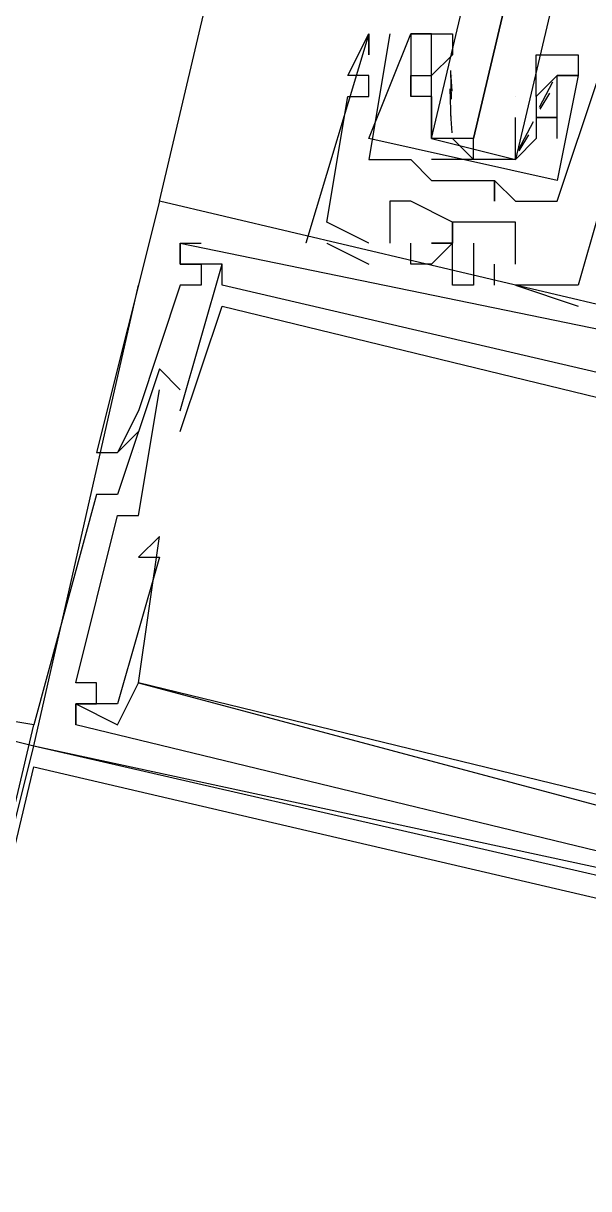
# Model space of a CAD drawing. Header units: feet. Extents: x -84 to 198, y -22 to 181.
# Drawn here: x 102.913 to 103.273, y 25.229 to 25.971 of the extents above; entities that cross this region are included whole.
import ezdxf

# ---------------------------------------------------------------- set-up
doc = ezdxf.new("R2010")
doc.units = ezdxf.units.FT
doc.layers.add('A-LINEA', color=7, linetype='CONTINUOUS')

msp = doc.modelspace()

# ---------------------------------------------------------------- linework, layer by layer
at = {"layer": 'A-LINEA'}
for p, q in [((103, 25.8578), (104.7067, 33.0711)), ((103.1333, 25.9644), (103.1333, 25.9644)), ((103.1333, 25.9644), (103.1333, 25.9644)), ((103.1333, 25.9644), (103.1333, 25.9644)), ((103.1333, 25.9644), (103.1333, 25.9644)), ((103.1333, 25.9644), (103.1333, 25.9644)), ((103.1333, 25.9644), (103.1333, 25.9644)), ((103.1467, 25.9644), (103.1467, 25.9644)), ((103.1467, 25.9644), (103.1467, 25.9644)), ((103.16, 25.9644), (103.16, 25.9644)), ((103.16, 25.9644), (103.16, 25.9644)), ((103.16, 25.9644), (103.16, 25.9644)), ((103.16, 25.9644), (103.16, 25.9644)), ((103.1733, 25.9644), (103.1733, 25.9644)), ((103.1733, 25.9644), (103.1733, 25.9644)), ((103.1333, 25.9511), (103.1333, 25.9511)), ((103.1333, 25.9511), (103.1333, 25.9511)), ((103.1333, 25.9511), (103.1333, 25.9511)), ((103.16, 25.9511), (103.16, 25.9511)), ((103.16, 25.9511), (103.16, 25.9511)), ((103.1733, 25.9511), (103.1733, 25.9511)), ((103.1867, 25.9511), (103.1733, 25.9378)), ((103.1733, 25.9511), (103.1733, 25.9511)), ((103.1867, 25.9511), (103.1867, 25.9511)), ((103.1867, 25.9511), (103.1867, 25.9511)), ((103.1859, 25.9227), (103.1856, 25.941)), ((103.12, 25.9378), (103.12, 25.9378)), ((103.12, 25.9378), (103.12, 25.9378)), ((103.12, 25.9378), (103.12, 25.9378)), ((103.1333, 25.9378), (103.1333, 25.9378)), ((103.1333, 25.9378), (103.1333, 25.9378)), ((103.1333, 25.9378), (103.1333, 25.9378)), ((103.16, 25.9378), (103.16, 25.9378)), ((103.16, 25.9378), (103.16, 25.9378)), ((103.1733, 25.9378), (103.1733, 25.9378)), ((103.1733, 25.9378), (103.1733, 25.9378)), ((103.1865, 25.928), (103.1855, 25.9399)), ((103.1867, 25.9378), (103.1867, 25.9378)), ((103.24, 25.9378), (103.24, 25.9378)), ((103.24, 25.9244), (103.24, 25.9378)), ((103.24, 25.9378), (103.24, 25.9378)), ((103.2503, 25.9337), (103.2418, 25.9174)), ((103.2667, 25.9378), (103.2533, 25.9378)), ((103.2533, 25.9378), (103.2533, 25.9378)), ((103.2533, 25.9378), (103.2533, 25.9378)), ((103.2667, 25.9378), (103.2533, 25.9378)), ((103.2533, 25.9378), (103.2533, 25.9378)), ((103.2533, 25.9378), (103.2533, 25.9378)), ((103.2667, 25.9378), (103.2667, 25.9378)), ((103.2667, 25.9378), (103.2667, 25.9378)), ((103.2667, 25.9378), (103.2667, 25.9378)), ((103.2667, 25.9378), (103.2667, 25.9378)), ((103.1858, 25.9089), (103.1852, 25.9293)), ((103.2485, 25.9267), (103.2423, 25.9165)), ((103.12, 25.9244), (103.12, 25.9244)), ((103.12, 25.9244), (103.12, 25.9244)), ((103.12, 25.9244), (103.12, 25.9244)), ((103.1333, 25.9244), (103.1333, 25.9244)), ((103.1333, 25.9244), (103.1333, 25.9244)), ((103.1333, 25.9244), (103.1333, 25.9244)), ((103.16, 25.9244), (103.16, 25.9244)), ((103.16, 25.9244), (103.16, 25.9244)), ((103.16, 25.9244), (103.16, 25.9244)), ((103.16, 25.9244), (103.16, 25.9244)), ((103.1733, 25.9244), (103.1733, 25.9244)), ((103.1733, 25.9244), (103.1733, 25.9244)), ((103.2267, 25.9244), (103.2267, 25.9244)), ((103.24, 25.9244), (103.24, 25.9244)), ((103.24, 25.9244), (103.24, 25.9244)), ((103.1733, 25.9111), (103.1733, 25.9111)), ((103.1865, 25.9013), (103.1855, 25.9132)), ((103.24, 25.9111), (103.24, 25.9111)), ((103.24, 25.9111), (103.24, 25.9111)), ((103.24, 25.9111), (103.24, 25.9111)), ((103.24, 25.9111), (103.24, 25.9111)), ((103.24, 25.9111), (103.24, 25.9111)), ((103.24, 25.9111), (103.24, 25.9111)), ((103.2533, 25.9111), (103.2533, 25.9111)), ((103.2533, 25.9111), (103.2533, 25.9111)), ((103.238, 25.9083), (103.2284, 25.8903)), ((103.1333, 25.8978), (103.1333, 25.8978)), ((103.1333, 25.8978), (103.1333, 25.8978)), ((103.1867, 25.8978), (103.2, 25.8844)), ((103.2267, 25.8978), (103.2267, 25.8978)), ((103.2351, 25.9), (103.2289, 25.8898)), ((103.24, 25.8978), (103.24, 25.8978)), ((103.24, 25.8978), (103.24, 25.8978)), ((103.24, 25.8978), (103.24, 25.8978)), ((103.24, 25.8978), (103.24, 25.8978)), ((103.2533, 25.8978), (103.2533, 25.8978)), ((103.2533, 25.8978), (103.2533, 25.8978)), ((103.1333, 25.8844), (103.1333, 25.8844)), ((103.1333, 25.8844), (103.1333, 25.8844)), ((103.1467, 25.8844), (103.1467, 25.8844)), ((103.1467, 25.8844), (103.1467, 25.8844)), ((103.16, 25.8844), (103.16, 25.8844)), ((103.16, 25.8844), (103.16, 25.8844)), ((103.2133, 25.8844), (103.1733, 25.8844)), ((103.1733, 25.8711), (103.1733, 25.8711)), ((103.1733, 25.8711), (103.1733, 25.8711)), ((103.2133, 25.8711), (103.2133, 25.8711)), ((103.2133, 25.8711), (103.2133, 25.8711)), ((103.2133, 25.8711), (103.2133, 25.8711)), ((103.2133, 25.8711), (103.2133, 25.8711)), ((103.68, 25.6978), (103, 25.8578)), ((103, 25.8578), (103, 25.8578)), ((103.68, 25.6978), (103, 25.8578)), ((103, 25.8578), (103, 25.8578)), ((103.68, 25.6978), (103, 25.8578)), ((103, 25.8578), (103, 25.8578)), ((103.1467, 25.8578), (103.1467, 25.8578)), ((103.1467, 25.8578), (103.1467, 25.8578)), ((103.1467, 25.8578), (103.1467, 25.8578)), ((103.16, 25.8578), (103.16, 25.8578)), ((103.16, 25.8578), (103.16, 25.8578)), ((103.16, 25.8578), (103.16, 25.8578)), ((103.2133, 25.8578), (103.2133, 25.8578)), ((103.2133, 25.8578), (103.2133, 25.8578)), ((103.2267, 25.8578), (103.2267, 25.8578)), ((103.2267, 25.8578), (103.2267, 25.8578)), ((103.24, 25.8578), (103.24, 25.8578)), ((103.24, 25.8578), (103.24, 25.8578)), ((103.2533, 25.8578), (103.2533, 25.8578)), ((103.2533, 25.8578), (103.2533, 25.8578)), ((103, 25.8444), (103, 25.8444)), ((103, 25.8444), (103, 25.8444)), ((103, 25.8444), (103, 25.8444)), ((103.1067, 25.8444), (103.1067, 25.8444)), ((103.1067, 25.8444), (103.1067, 25.8444)), ((103.1067, 25.8444), (103.1067, 25.8444)), ((103.1867, 25.8444), (103.1867, 25.8444)), ((103.1867, 25.8444), (103.1867, 25.8444)), ((103.1867, 25.8444), (103.1867, 25.8444)), ((103.2133, 25.8444), (103.2133, 25.8444)), ((103.2133, 25.8444), (103.2133, 25.8444)), ((103.2133, 25.8444), (103.2133, 25.8444)), ((103.2267, 25.8444), (103.2267, 25.8444)), ((103.2267, 25.8444), (103.2267, 25.8444)), ((103.2267, 25.8444), (103.2267, 25.8444)), ((103.0133, 25.8311), (103.0133, 25.8311)), ((103.0133, 25.8311), (103.0133, 25.8311)), ((103.0133, 25.8311), (103.4667, 25.7378)), ((103.0133, 25.8311), (103.0133, 25.8311)), ((103.0133, 25.8311), (103.0133, 25.8311)), ((103.0133, 25.8311), (103.4667, 25.7378)), ((103.0133, 25.8311), (103.0133, 25.8311)), ((103.0133, 25.8311), (103.0133, 25.8311)), ((103.0133, 25.8311), (103.4667, 25.7378)), ((103.0267, 25.8311), (103.0267, 25.8311)), ((103.0267, 25.8311), (103.0267, 25.8311)), ((103.0267, 25.8311), (103.0267, 25.8311)), ((103.0933, 25.8311), (103.0933, 25.8311)), ((103.0933, 25.8311), (103.0933, 25.8311)), ((103.0933, 25.8311), (103.0933, 25.8311)), ((103.1067, 25.8311), (103.1067, 25.8311)), ((103.1067, 25.8311), (103.1067, 25.8311)), ((103.1067, 25.8311), (103.1067, 25.8311)), ((103.1333, 25.8311), (103.1333, 25.8311)), ((103.1333, 25.8311), (103.1333, 25.8311)), ((103.1333, 25.8311), (103.1333, 25.8311)), ((103.1333, 25.8311), (103.1333, 25.8311)), ((103.1333, 25.8311), (103.1333, 25.8311)), ((103.1333, 25.8311), (103.1333, 25.8311)), ((103.1467, 25.8311), (103.1467, 25.8311)), ((103.1467, 25.8311), (103.1467, 25.8311)), ((103.1467, 25.8311), (103.1467, 25.8311)), ((103.1467, 25.8311), (103.1467, 25.8311)), ((103.1467, 25.8311), (103.1467, 25.8311)), ((103.1467, 25.8311), (103.1467, 25.8311)), ((103.1467, 25.8311), (103.1467, 25.8311)), ((103.1467, 25.8311), (103.1467, 25.8311)), ((103.1467, 25.8311), (103.1467, 25.8311)), ((103.16, 25.8311), (103.16, 25.8311)), ((103.16, 25.8311), (103.16, 25.8311)), ((103.16, 25.8311), (103.16, 25.8311)), ((103.1867, 25.8311), (103.1867, 25.8311)), ((103.1867, 25.8311), (103.1867, 25.8311)), ((103.1867, 25.8311), (103.1867, 25.8311)), ((103.2, 25.8311), (103.2, 25.8311)), ((103.2, 25.8311), (103.2, 25.8311)), ((103.2, 25.8311), (103.2, 25.8311)), ((103.0133, 25.8178), (103.0133, 25.8178)), ((103.0133, 25.8178), (103.0133, 25.8178)), ((103.0133, 25.8178), (103.0133, 25.8178)), ((103.0133, 25.8178), (103.0133, 25.8178)), ((103.0133, 25.8178), (103.0133, 25.8178)), ((103.0133, 25.8178), (103.0133, 25.8178)), ((103.0133, 25.8178), (103.0133, 25.8178)), ((103.0133, 25.8178), (103.0133, 25.8178)), ((103.0133, 25.8178), (103.0133, 25.8178)), ((103.0267, 25.8178), (103.0267, 25.8178)), ((103.0267, 25.8178), (103.0267, 25.8178)), ((103.0267, 25.8178), (103.0267, 25.8178)), ((103.04, 25.8178), (103.04, 25.8178)), ((103.04, 25.8178), (103.04, 25.8178)), ((103.04, 25.8178), (103.04, 25.8178)), ((103.04, 25.8178), (103.04, 25.8178)), ((103.04, 25.8178), (103.04, 25.8178)), ((103.04, 25.8178), (103.04, 25.8178)), ((103.1333, 25.8178), (103.1333, 25.8178)), ((103.1333, 25.8178), (103.1333, 25.8178)), ((103.1333, 25.8178), (103.1333, 25.8178)), ((103.16, 25.8178), (103.16, 25.8178)), ((103.16, 25.8178), (103.16, 25.8178)), ((103.16, 25.8178), (103.16, 25.8178)), ((103.1733, 25.8178), (103.1733, 25.8178)), ((103.1733, 25.8178), (103.1733, 25.8178)), ((103.1733, 25.8178), (103.1733, 25.8178)), ((103.1867, 25.8178), (103.1867, 25.8178)), ((103.1867, 25.8178), (103.1867, 25.8178)), ((103.1867, 25.8178), (103.1867, 25.8178)), ((103.2133, 25.8178), (103.2133, 25.8178)), ((103.2133, 25.8178), (103.2133, 25.8178)), ((103.2133, 25.8178), (103.2133, 25.8178)), ((103.2267, 25.8178), (103.2267, 25.8178)), ((103.2267, 25.8178), (103.2267, 25.8178)), ((103.2267, 25.8178), (103.2267, 25.8178)), ((102.92, 25.5111), (102.9867, 25.8044)), ((103.0133, 25.8044), (103.0133, 25.8044)), ((103.0133, 25.8044), (103.0133, 25.8044)), ((103.0133, 25.8044), (103.0133, 25.8044)), ((103.0267, 25.8044), (103.0267, 25.8044)), ((103.0267, 25.8044), (103.0267, 25.8044)), ((103.0267, 25.8044), (103.0267, 25.8044)), ((103.04, 25.8044), (103.04, 25.8044)), ((103.04, 25.8044), (103.04, 25.8044)), ((103.04, 25.8044), (103.04, 25.8044)), ((103.1867, 25.8044), (103.1867, 25.8044)), ((103.1867, 25.8044), (103.1867, 25.8044)), ((103.1867, 25.8044), (103.1867, 25.8044)), ((103.2, 25.8044), (103.2, 25.8044)), ((103.2, 25.8044), (103.2, 25.8044)), ((103.2, 25.8044), (103.2, 25.8044)), ((103.2133, 25.8044), (103.2133, 25.8044)), ((103.2133, 25.8044), (103.2133, 25.8044)), ((103.2133, 25.8044), (103.2133, 25.8044)), ((103.2267, 25.8044), (103.2267, 25.8044)), ((103.2267, 25.8044), (103.2267, 25.8044)), ((103.2267, 25.8044), (103.2267, 25.8044)), ((103.2267, 25.8044), (103.2267, 25.8044)), ((103.2267, 25.8044), (103.2267, 25.8044)), ((103.2267, 25.8044), (103.2267, 25.8044)), ((103.2667, 25.8044), (103.2667, 25.8044)), ((103.2667, 25.8044), (103.2667, 25.8044)), ((103.2667, 25.8044), (103.2667, 25.8044)), ((103.2667, 25.8044), (103.2667, 25.8044)), ((103.2667, 25.8044), (103.2667, 25.8044)), ((103.2667, 25.8044), (103.2667, 25.8044)), ((103.04, 25.7911), (103.04, 25.7911)), ((103.04, 25.7911), (103.04, 25.7911)), ((103.04, 25.7911), (103.04, 25.7911)), ((103.2667, 25.7911), (103.2667, 25.7911)), ((103.2667, 25.7911), (103.2667, 25.7911)), ((103.2667, 25.7911), (103.2667, 25.7911)), ((103.0133, 25.7378), (103, 25.7511)), ((103, 25.7511), (103, 25.7511)), ((103.0133, 25.7378), (103, 25.7511)), ((103, 25.7511), (103, 25.7511)), ((103.0133, 25.7378), (103, 25.7511)), ((103, 25.7511), (103, 25.7511)), ((103, 25.7378), (103, 25.7378)), ((103, 25.7378), (103, 25.7378)), ((103, 25.7378), (103, 25.7378)), ((103, 25.7378), (103, 25.7378)), ((103, 25.7378), (103, 25.7378)), ((103, 25.7378), (103, 25.7378)), ((103.0133, 25.7378), (103.0133, 25.7378)), ((103.0133, 25.7378), (103.0133, 25.7378)), ((103.0133, 25.7378), (103.0133, 25.7378)), ((102.9867, 25.7244), (102.9867, 25.7244)), ((102.9867, 25.7244), (102.9867, 25.7244)), ((102.9867, 25.7244), (102.9867, 25.7244)), ((103.0133, 25.7244), (103.0133, 25.7244)), ((103.0133, 25.7244), (103.0133, 25.7244)), ((103.0133, 25.7244), (103.0133, 25.7244)), ((102.9867, 25.7111), (102.9867, 25.7111)), ((102.9867, 25.7111), (102.9867, 25.7111)), ((102.9867, 25.7111), (102.9867, 25.7111)), ((103.0133, 25.7111), (103.0133, 25.7111)), ((103.0133, 25.7111), (103.0133, 25.7111)), ((103.0133, 25.7111), (103.0133, 25.7111)), ((102.96, 25.6978), (102.96, 25.6978)), ((102.96, 25.6978), (102.96, 25.6978)), ((102.96, 25.6978), (102.96, 25.6978)), ((102.9733, 25.6978), (102.9733, 25.6978)), ((102.9733, 25.6978), (102.9733, 25.6978)), ((102.9733, 25.6978), (102.9733, 25.6978)), ((102.9733, 25.6978), (102.9733, 25.6978)), ((102.9733, 25.6978), (102.9733, 25.6978)), ((102.9733, 25.6978), (102.9733, 25.6978)), ((102.9867, 25.6978), (102.9867, 25.6978)), ((102.9867, 25.6978), (102.9867, 25.6978)), ((102.9867, 25.6978), (102.9867, 25.6978)), ((102.9867, 25.6978), (102.9867, 25.6978)), ((102.9867, 25.6978), (102.9867, 25.6978)), ((102.9867, 25.6978), (102.9867, 25.6978)), ((102.96, 25.6711), (102.96, 25.6711)), ((102.96, 25.6711), (102.96, 25.6711)), ((102.96, 25.6711), (102.96, 25.6711)), ((102.9733, 25.6711), (102.9733, 25.6711)), ((102.9733, 25.6711), (102.9733, 25.6711)), ((102.9733, 25.6711), (102.9733, 25.6711)), ((102.9733, 25.6578), (102.9733, 25.6578)), ((102.9733, 25.6578), (102.9733, 25.6578)), ((102.9733, 25.6578), (102.9733, 25.6578)), ((102.9867, 25.6578), (102.9867, 25.6578)), ((102.9867, 25.6578), (102.9867, 25.6578)), ((102.9867, 25.6578), (102.9867, 25.6578)), ((102.3733, 25.6444), (102.92, 25.5111)), ((102.3733, 25.6444), (102.92, 25.5111)), ((103, 25.6444), (103, 25.6444)), ((103, 25.6444), (103, 25.6444)), ((103, 25.6444), (103, 25.6444)), ((102.9867, 25.6311), (102.9867, 25.6311)), ((102.9867, 25.6311), (102.9867, 25.6311)), ((102.9867, 25.6311), (102.9867, 25.6311)), ((102.9867, 25.6311), (102.9867, 25.6311)), ((102.9867, 25.6311), (102.9867, 25.6311)), ((102.9867, 25.6311), (102.9867, 25.6311)), ((103, 25.6311), (103, 25.6311)), ((103, 25.6311), (103, 25.6311)), ((103, 25.6311), (103, 25.6311)), ((102.9467, 25.5511), (102.9467, 25.5511)), ((102.9467, 25.5511), (102.9467, 25.5511)), ((102.9467, 25.5511), (102.9467, 25.5511)), ((102.96, 25.5511), (102.96, 25.5511)), ((102.96, 25.5511), (102.96, 25.5511)), ((102.96, 25.5511), (102.96, 25.5511)), ((102.9867, 25.5511), (102.9867, 25.5511)), ((102.9867, 25.5511), (102.9867, 25.5511)), ((102.9867, 25.5511), (102.9867, 25.5511)), ((102.9867, 25.5511), (102.9867, 25.5511)), ((102.9867, 25.5511), (102.9867, 25.5511)), ((102.9867, 25.5511), (102.9867, 25.5511)), ((102.9467, 25.5378), (102.9467, 25.5378)), ((102.9467, 25.5378), (102.9467, 25.5378)), ((102.9467, 25.5378), (102.9467, 25.5378)), ((102.9467, 25.5378), (102.9467, 25.5378)), ((102.9467, 25.5378), (102.9467, 25.5378)), ((102.9467, 25.5378), (102.9467, 25.5378)), ((102.9467, 25.5378), (102.9467, 25.5378)), ((102.9467, 25.5378), (102.9467, 25.5378)), ((102.9467, 25.5378), (102.9467, 25.5378)), ((102.96, 25.5378), (102.96, 25.5378)), ((102.96, 25.5378), (102.96, 25.5378)), ((102.96, 25.5378), (102.96, 25.5378)), ((102.9733, 25.5378), (102.9733, 25.5378)), ((102.9733, 25.5378), (102.9733, 25.5378)), ((102.9733, 25.5378), (102.9733, 25.5378)), ((102.92, 25.5244), (102.92, 25.5244)), ((102.92, 25.5244), (102.92, 25.5244)), ((102.92, 25.5244), (102.92, 25.5244)), ((102.92, 25.5244), (102.92, 25.5244)), ((102.92, 25.5244), (102.92, 25.5244)), ((102.92, 25.5244), (102.92, 25.5244)), ((102.9467, 25.5244), (102.9467, 25.5244)), ((102.9467, 25.5244), (102.9467, 25.5244)), ((102.9467, 25.5244), (102.9467, 25.5244)), ((102.9467, 25.5244), (102.9467, 25.5244)), ((102.9467, 25.5244), (102.9467, 25.5244)), ((102.9467, 25.5244), (102.9467, 25.5244)), ((102.9733, 25.5244), (102.9733, 25.5244)), ((102.9733, 25.5244), (102.9733, 25.5244)), ((102.9733, 25.5244), (102.9733, 25.5244)), ((102.92, 25.5111), (102.92, 25.5111)), ((102.92, 25.5111), (102.92, 25.5111)), ((102.92, 25.5111), (102.92, 25.5111))]:
    msp.add_line(p, q, dxfattribs=at)
for points in [[(103.6267, 27.5778), (103.2267, 25.8844), (103.2133, 25.8844), (103.2, 25.8844), (103.2, 25.8978), (103.6, 27.5911), (103.2, 25.8978), (103.1867, 25.8978), (103.1733, 25.8978), (103.5733, 27.5911)], [(103.1333, 25.8311), (103.1067, 25.8444), (103.12, 25.9244), (103.1333, 25.9244), (103.1333, 25.9378), (103.12, 25.9378), (103.1333, 25.9644), (103.1333, 25.9511), (103.1333, 25.9644), (103.0933, 25.8311)], [(103.1333, 25.8311), (103.1067, 25.8444), (103.12, 25.9244), (103.1333, 25.9244), (103.1333, 25.9378), (103.12, 25.9378), (103.1333, 25.9644), (103.1333, 25.9511), (103.1333, 25.9644), (103.0933, 25.8311)], [(103.1333, 25.8311), (103.1067, 25.8444), (103.12, 25.9244), (103.1333, 25.9244), (103.1333, 25.9378), (103.12, 25.9378), (103.1333, 25.9644), (103.1333, 25.9511), (103.1333, 25.9644), (103.0933, 25.8311)], [(103.2533, 25.8711), (103.1333, 25.8978), (103.16, 25.9644), (103.16, 25.9511), (103.16, 25.9244)], [(103.1467, 25.9644), (103.1333, 25.8844), (103.1467, 25.8844), (103.16, 25.8844), (103.1733, 25.8711), (103.2133, 25.8711), (103.2133, 25.8578), (103.2133, 25.8711), (103.2267, 25.8578), (103.24, 25.8578), (103.2533, 25.8578), (103.28, 25.9378)], [(103.2533, 25.8711), (103.1333, 25.8978), (103.16, 25.9644), (103.16, 25.9511), (103.16, 25.9244)], [(103.1467, 25.9644), (103.1333, 25.8844), (103.1467, 25.8844), (103.16, 25.8844), (103.1733, 25.8711), (103.2133, 25.8711), (103.2133, 25.8578), (103.2133, 25.8711), (103.2267, 25.8578), (103.24, 25.8578), (103.2533, 25.8578), (103.28, 25.9378)], [(103.1733, 25.9511), (103.1733, 25.9644), (103.16, 25.9644)], [(103.1733, 25.8978), (103.1733, 25.9244), (103.1733, 25.9511), (103.1733, 25.9644), (103.16, 25.9644), (103.1867, 25.9644), (103.1867, 25.9511)], [(103.1733, 25.9511), (103.1733, 25.9644), (103.16, 25.9644)], [(103.24, 25.9378), (103.24, 25.9511), (103.2667, 25.9511), (103.2667, 25.9378), (103.2533, 25.9378), (103.24, 25.9244), (103.24, 25.9111), (103.24, 25.8978), (103.2267, 25.8844)], [(103.1733, 25.9244), (103.16, 25.9244), (103.16, 25.9378), (103.1733, 25.9378)], [(103.1733, 25.9244), (103.16, 25.9244), (103.16, 25.9378), (103.1733, 25.9378)], [(103.2533, 25.8978), (103.2533, 25.9378), (103.2667, 25.9378), (103.2533, 25.8711)], [(103.2533, 25.8978), (103.2533, 25.9378), (103.2667, 25.9378), (103.2533, 25.8711)], [(103.1733, 25.9244), (103.1733, 25.9111), (103.1733, 25.8978), (103.2267, 25.8844), (103.2267, 25.8978), (103.2267, 25.9111)], [(103.4933, 25.8844), (103.28, 25.9244), (103.2933, 25.9244), (103.28, 25.8978), (103.2933, 25.8978), (103.2667, 25.8044), (103.2267, 25.8044)], [(103.4933, 25.8844), (103.28, 25.9244), (103.2933, 25.9244), (103.28, 25.8978), (103.2933, 25.8978), (103.2667, 25.8044), (103.2267, 25.8044)], [(103.4933, 25.8844), (103.28, 25.9244), (103.2933, 25.9244), (103.28, 25.8978), (103.2933, 25.8978), (103.2667, 25.8044), (103.2267, 25.8044)], [(103.24, 25.9244), (103.24, 25.9111), (103.2533, 25.9111), (103.24, 25.9111)], [(103.24, 25.9244), (103.24, 25.9111), (103.2533, 25.9111), (103.24, 25.9111)], [(103, 25.8578), (102.96, 25.6978), (102.9733, 25.6978)], [(103, 25.8578), (102.96, 25.6978), (102.9733, 25.6978)], [(103, 25.8578), (102.96, 25.6978), (102.9733, 25.6978)], [(103.2267, 25.8178), (103.2267, 25.8444), (103.2133, 25.8444), (103.1867, 25.8444), (103.16, 25.8578), (103.1467, 25.8578), (103.1467, 25.8311)], [(103.2267, 25.8178), (103.2267, 25.8444), (103.2133, 25.8444), (103.1867, 25.8444), (103.16, 25.8578), (103.1467, 25.8578), (103.1467, 25.8311)], [(103.2267, 25.8178), (103.2267, 25.8444), (103.2133, 25.8444), (103.1867, 25.8444), (103.16, 25.8578), (103.1467, 25.8578), (103.1467, 25.8311)], [(103.1867, 25.8444), (103.1867, 25.8311), (103.1733, 25.8311), (103.1867, 25.8311), (103.1867, 25.8444), (103.1867, 25.8311)], [(103.1867, 25.8444), (103.1867, 25.8311), (103.1733, 25.8311), (103.1867, 25.8311), (103.1867, 25.8444), (103.1867, 25.8311)], [(103.1867, 25.8444), (103.1867, 25.8311), (103.1733, 25.8311), (103.1867, 25.8311), (103.1867, 25.8444), (103.1867, 25.8311)], [(103.0133, 25.8311), (103.0133, 25.8178), (103.0267, 25.8178), (103.0267, 25.8044), (103.0133, 25.8044), (102.9867, 25.7244), (102.9733, 25.6978), (102.9867, 25.7111)], [(103.0133, 25.8311), (103.0133, 25.8178), (103.0267, 25.8178), (103.0267, 25.8044), (103.0133, 25.8044), (102.9867, 25.7244), (102.9733, 25.6978), (102.9867, 25.7111)], [(103.0133, 25.8311), (103.0133, 25.8178), (103.0267, 25.8178), (103.0267, 25.8044), (103.0133, 25.8044), (102.9867, 25.7244), (102.9733, 25.6978), (102.9867, 25.7111)], [(103.0133, 25.7244), (103.04, 25.8178), (103.0133, 25.8178), (103.0133, 25.8311), (103.0267, 25.8311)], [(103.0133, 25.7244), (103.04, 25.8178), (103.0133, 25.8178), (103.0133, 25.8311), (103.0267, 25.8311)], [(103.0133, 25.7244), (103.04, 25.8178), (103.0133, 25.8178), (103.0133, 25.8311), (103.0267, 25.8311)], [(103.1067, 25.8311), (103.1067, 25.8311), (103.1333, 25.8178)], [(103.1067, 25.8311), (103.1067, 25.8311), (103.1333, 25.8178)], [(103.1067, 25.8311), (103.1067, 25.8311), (103.1333, 25.8178)], [(103.2, 25.8311), (103.2, 25.8044), (103.1867, 25.8044), (103.1867, 25.8178), (103.1867, 25.8311), (103.1867, 25.8311), (103.1733, 25.8178), (103.16, 25.8178), (103.16, 25.8311), (103.16, 25.8311)], [(103.2, 25.8311), (103.2, 25.8044), (103.1867, 25.8044), (103.1867, 25.8178), (103.1867, 25.8311), (103.1867, 25.8311), (103.1733, 25.8178), (103.16, 25.8178), (103.16, 25.8311), (103.16, 25.8311)], [(103.2, 25.8311), (103.2, 25.8044), (103.1867, 25.8044), (103.1867, 25.8178), (103.1867, 25.8311), (103.1867, 25.8311), (103.1733, 25.8178), (103.16, 25.8178), (103.16, 25.8311), (103.16, 25.8311)], [(103.4667, 25.7111), (103.4667, 25.7244), (103.4533, 25.7244), (103.44, 25.7111), (103.04, 25.8044), (103.04, 25.8178), (103.0133, 25.8178)], [(103.4667, 25.7111), (103.4667, 25.7244), (103.4533, 25.7244), (103.44, 25.7111), (103.04, 25.8044), (103.04, 25.8178), (103.0133, 25.8178)], [(103.4667, 25.7111), (103.4667, 25.7244), (103.4533, 25.7244), (103.44, 25.7111), (103.04, 25.8044), (103.04, 25.8178), (103.0133, 25.8178)], [(103.2133, 25.8044), (103.2133, 25.8178), (103.2133, 25.8178)], [(103.2133, 25.8044), (103.2133, 25.8178), (103.2133, 25.8178)], [(103.2133, 25.8044), (103.2133, 25.8178), (103.2133, 25.8178)], [(103.2267, 25.8044), (103.2267, 25.8044), (103.2667, 25.7911)], [(103.2267, 25.8044), (103.2267, 25.8044), (103.2667, 25.7911)], [(103.2267, 25.8044), (103.2267, 25.8044), (103.2667, 25.7911)], [(103.0133, 25.7111), (103.04, 25.7911), (103.5333, 25.6711), (103.52, 25.5911), (103.52, 25.5911), (103.5333, 25.5911), (103.52, 25.5911)], [(103.0133, 25.7111), (103.04, 25.7911), (103.5333, 25.6711), (103.52, 25.5911), (103.52, 25.5911), (103.5333, 25.5911), (103.52, 25.5911)], [(103.0133, 25.7111), (103.04, 25.7911), (103.5333, 25.6711), (103.52, 25.5911), (103.52, 25.5911), (103.5333, 25.5911), (103.52, 25.5911)], [(103, 25.7511), (102.9733, 25.6711), (102.96, 25.6711), (102.92, 25.5244)], [(103, 25.7511), (102.9733, 25.6711), (102.96, 25.6711), (102.92, 25.5244)], [(103, 25.7511), (102.9733, 25.6711), (102.96, 25.6711), (102.92, 25.5244)], [(103.48, 25.3911), (103.4, 25.4178), (103.4, 25.4444), (103.3867, 25.4444), (103.4, 25.4311), (103.3867, 25.4178), (102.9467, 25.5244), (102.9467, 25.5378), (102.96, 25.5378), (102.96, 25.5511), (102.9467, 25.5511), (102.9733, 25.6578), (102.9867, 25.6578), (103, 25.7378)], [(103.48, 25.3911), (103.4, 25.4178), (103.4, 25.4444), (103.3867, 25.4444), (103.4, 25.4311), (103.3867, 25.4178), (102.9467, 25.5244), (102.9467, 25.5378), (102.96, 25.5378), (102.96, 25.5511), (102.9467, 25.5511), (102.9733, 25.6578), (102.9867, 25.6578), (103, 25.7378)], [(103.48, 25.3911), (103.4, 25.4178), (103.4, 25.4444), (103.3867, 25.4444), (103.4, 25.4311), (103.3867, 25.4178), (102.9467, 25.5244), (102.9467, 25.5378), (102.96, 25.5378), (102.96, 25.5511), (102.9467, 25.5511), (102.9733, 25.6578), (102.9867, 25.6578), (103, 25.7378)], [(103.48, 25.4311), (103.5067, 25.5111), (103.5067, 25.5244), (103.5067, 25.5244), (103.48, 25.4311), (102.9867, 25.5511), (103, 25.6444), (102.9867, 25.6311), (103, 25.6311)], [(103.48, 25.4311), (103.5067, 25.5111), (103.5067, 25.5244), (103.5067, 25.5244), (103.48, 25.4311), (102.9867, 25.5511), (103, 25.6444), (102.9867, 25.6311), (103, 25.6311)], [(103.48, 25.4311), (103.5067, 25.5111), (103.5067, 25.5244), (103.5067, 25.5244), (103.48, 25.4311), (102.9867, 25.5511), (103, 25.6444), (102.9867, 25.6311), (103, 25.6311)], [(103, 25.6311), (102.9733, 25.5378), (102.9467, 25.5378), (102.9467, 25.5244), (102.9467, 25.5378), (102.9733, 25.5244), (102.9867, 25.5511), (103.3867, 25.4444), (103.3733, 25.4311)], [(103, 25.6311), (102.9733, 25.5378), (102.9467, 25.5378), (102.9467, 25.5244), (102.9467, 25.5378), (102.9733, 25.5244), (102.9867, 25.5511), (103.3867, 25.4444), (103.3733, 25.4311)], [(103, 25.6311), (102.9733, 25.5378), (102.9467, 25.5378), (102.9467, 25.5244), (102.9467, 25.5378), (102.9733, 25.5244), (102.9867, 25.5511), (103.3867, 25.4444), (103.3733, 25.4311)], [(102.76, 24.8578), (102.76, 24.8444), (102.7467, 24.8444), (102.76, 24.8444), (102.92, 25.5244), (102.76, 25.5511), (102.76, 25.5378), (102.7733, 25.5378), (102.76, 25.5378), (102.7733, 25.5378), (102.8, 25.5378), (102.8, 25.5244), (102.7867, 25.5378)], [(102.76, 24.8578), (102.76, 24.8444), (102.7467, 24.8444), (102.76, 24.8444), (102.92, 25.5244), (102.76, 25.5511), (102.76, 25.5378), (102.7733, 25.5378), (102.76, 25.5378), (102.7733, 25.5378), (102.8, 25.5378), (102.8, 25.5244), (102.7867, 25.5378)], [(102.76, 24.8578), (102.76, 24.8444), (102.7467, 24.8444), (102.76, 24.8444), (102.92, 25.5244), (102.76, 25.5511), (102.76, 25.5378), (102.7733, 25.5378), (102.76, 25.5378), (102.7733, 25.5378), (102.8, 25.5378), (102.8, 25.5244), (102.7867, 25.5378)], [(102.92, 25.5111), (103.7333, 25.3244), (103.5333, 24.5111), (102.72, 24.7111), (102.92, 25.5111)], [(102.92, 25.5111), (103.6, 25.3644), (103.5867, 25.3644)], [(102.92, 25.5111), (103.6, 25.3644), (103.5867, 25.3644)], [(102.92, 25.5111), (103.6, 25.3644), (103.5867, 25.3644)], [(102.92, 25.4978), (103.72, 25.3111), (103.5333, 24.5244), (102.7333, 24.7111), (102.92, 25.4978)]]:
    msp.add_lwpolyline(points, dxfattribs=at)

doc.saveas('drawing.dxf')
